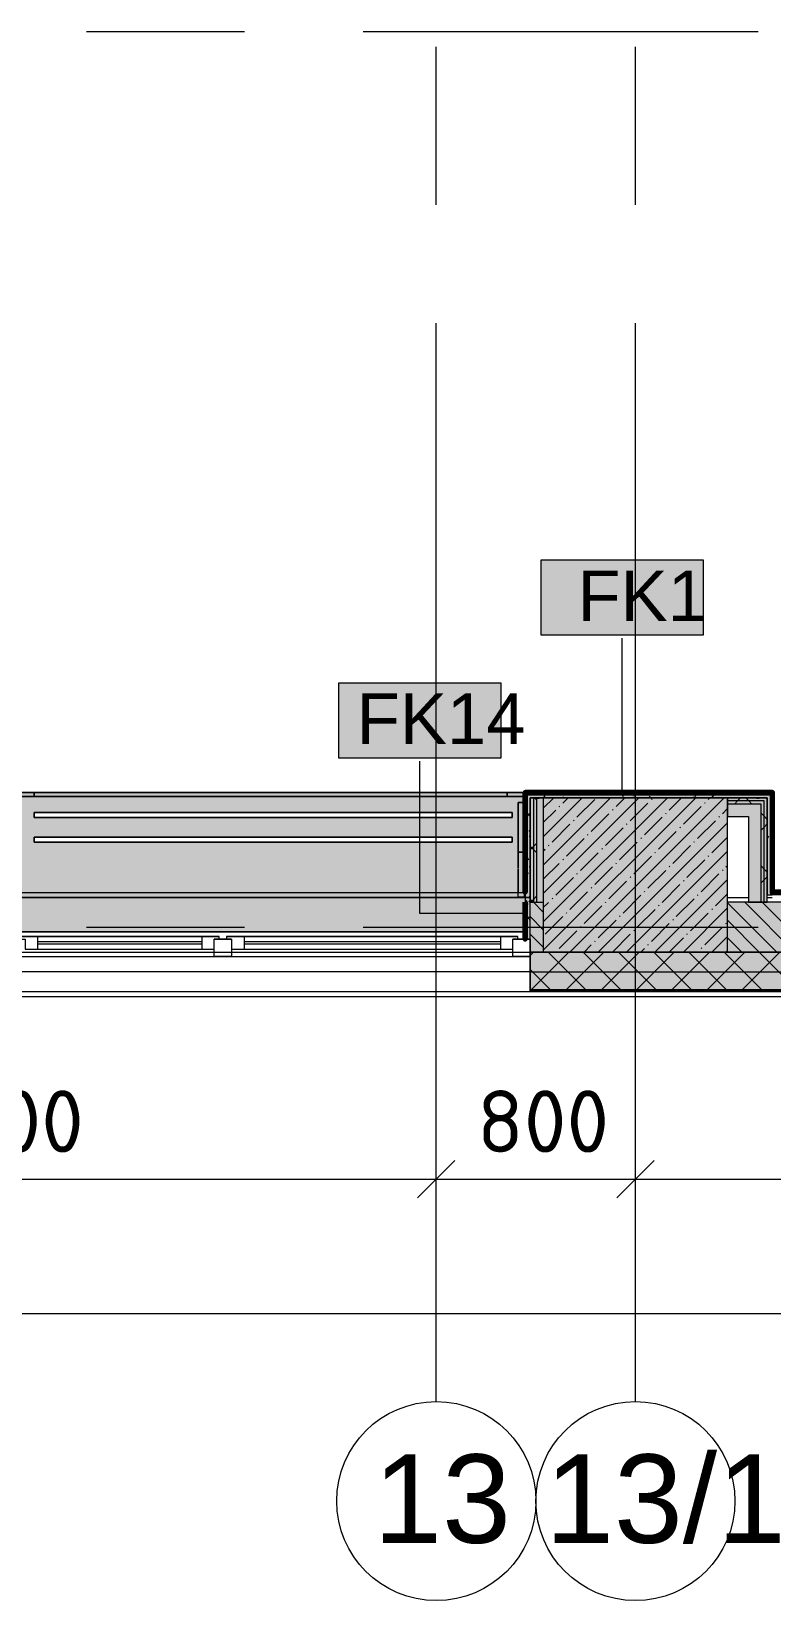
# Model space of a CAD drawing. Header units: millimetres. Extents: x -3817 to 677485, y -22715 to 103890.
# Drawn here: x 40976 to 43951, y -795 to 5511 of the extents above; entities that cross this region are included whole.
import ezdxf

# ---------------------------------------------------------------- set-up
doc = ezdxf.new("R2010")
doc.units = ezdxf.units.MM
doc.layers.add('PDF _Геометрия', color=7, linetype='Continuous', true_color=0x1d1d1d)
doc.layers.add('PDF _Сплошная заливка', color=7, linetype='Continuous', true_color=0xffffff)
doc.layers.add('PDF _Текст', color=7, linetype='Continuous')
doc.styles.add('PDF ArialMT', font='arial.ttf')
doc.styles.add('PDF GOST-Common', font='arial.ttf')
doc.styles.add('PDF ISOCPEUR', font='isocpeur.ttf')

msp = doc.modelspace()

# ---------------------------------------------------------------- hatches: boundary and pattern name
at = {"layer": 'PDF _Сплошная заливка', "true_color": 0xeae6de, "transparency": 33554559}
h = msp.add_hatch(color=254, dxfattribs=at)
h.paths.add_polyline_path([(40908, 1892.3), (42959.8, 1892.3), (42959.8, 2452.3), (40908, 2452.3), (40908, 2146.7)], flags=0)
h.paths.add_polyline_path([(42980.8, 2031.3), (42980.8, 2031.3), (42980.8, 2051.3)], flags=0)
h.paths.add_polyline_path([(40988, 2252.5), (40988, 2272.5), (42908, 2272.5), (42908, 2252.5), (41487.1, 2252.5)], flags=0)
h.paths.add_polyline_path([(40988, 2352.5), (40988, 2372.5), (42908, 2372.5), (42908, 2352.5), (41487.1, 2352.5)], flags=0)
at = {"layer": 'PDF _Сплошная заливка', "transparency": 33554559}
for points in [[(43773.3, 2431.4), (43933.3, 2431.4), (43933.3, 2451.4), (42960.8, 2451.4), (42960.8, 2431.4), (43713.7, 2431.4)], [(42960.8, 2051.3), (42980.8, 2051.3), (42980.8, 2431.4), (42960.8, 2431.4), (42960.8, 2146.7)], [(42980.8, 2011.3), (42993.3, 2011.4), (42993.3, 2431.4), (42980.8, 2431.4), (42980.8, 2146.7)], [(42993.3, 2011.4), (43005.8, 2011.4), (43005.8, 2431.4), (42993.3, 2431.4), (42993.3, 2146.7)], [(43033.3, 1811.3), (43773.3, 1811.3), (43773.3, 2431.4), (43033.3, 2431.4), (43033.3, 2146.7)], [(43933.3, 2418.9), (43933.3, 2431.4), (43773.3, 2431.4), (43773.3, 2418.9), (43920.8, 2418.9)], [(43920.8, 2406.3), (43920.8, 2418.9), (43773.3, 2418.9), (43773.3, 2406.3), (43908.3, 2406.3)], [(43908.3, 2011.3), (43920.8, 2011.3), (43920.8, 2406.3), (43908.3, 2406.3), (43908.3, 2146.7)], [(43933.3, 2041.3), (43953.3, 2041.3), (43953.3, 2451.4), (43933.3, 2451.4), (43933.3, 2146.7)], [(42971.5, 1863.3), (42980.8, 1863.3), (42980.8, 2031.3), (42960.8, 2031.3), (42960.8, 1863.3)]]:
    msp.add_hatch(color=256, dxfattribs=at).paths.add_polyline_path(points)
at = {"layer": 'PDF _Сплошная заливка', "true_color": 0xe7e7e7, "transparency": 33554559}
for points in [[(43005.8, 2011.4), (43033.3, 2011.4), (43033.3, 2431.4), (43005.8, 2431.4), (43005.8, 2146.7)], [(43908.3, 2356.4), (43908.3, 2406.3), (43773.3, 2406.3), (43773.3, 2356.4), (43858.3, 2356.4)], [(43858.3, 2011.3), (43908.3, 2011.3), (43908.3, 2356.4), (43858.3, 2356.4), (43858.3, 2146.7)]]:
    msp.add_hatch(color=254, dxfattribs=at).paths.add_polyline_path(points)
at = {"layer": 'PDF _Сплошная заливка', "transparency": 33554559}
h = msp.add_hatch(color=256, dxfattribs=at)
h.paths.add_polyline_path([(40880.8, 2031.3), (40880.8, 2051.3), (40183.3, 2051.3), (40183.3, 2031.3)], flags=0)
h.paths.add_polyline_path([(39304.3, 2031.3), (39303.3, 2051.3), (39283.3, 2051.3), (39283.3, 2031.3)], flags=0)
h.paths.add_polyline_path([(42980.8, 2031.3), (42980.8, 2051.3), (42960.8, 2051.3), (42960.8, 2031.3), (42971.5, 2031.3)], flags=0)
h = msp.add_hatch(color=256, dxfattribs=at)
h.paths.add_polyline_path([(42980.8, 1811.3), (43033.3, 1811.3), (43033.3, 2011.3), (42980.8, 2011.3)], flags=0)
h.paths.add_polyline_path([(40183.3, 1811.3), (40880.8, 1811.3), (40880.8, 2011.3), (40183.3, 2011.3)], flags=0)
h.paths.add_polyline_path([(44455.9, 1811.3), (44553.3, 1811.3), (44553.3, 2011.3), (43773.3, 2011.3), (43773.3, 1811.3)], flags=0)
h = msp.add_hatch(color=256, dxfattribs=at)
h.paths.add_polyline_path([(74223.3, 1661.3), (75943.3, 1661.3), (75943.3, 1811.3), (74223.3, 1811.3)], flags=0)
h.paths.add_polyline_path([(71803.3, 1661.3), (72523.3, 1661.3), (72523.3, 1811.3), (71803.3, 1811.3)], flags=0)
h.paths.add_polyline_path([(70903.3, 1661.3), (70903.3, 1811.3), (67303.3, 1811.3), (67303.3, 1661.3), (69690.1, 1661.3)], flags=0)
h.paths.add_polyline_path([(61853.3, 1661.3), (61853.3, 1811.3), (61153.3, 1811.3), (61153.3, 1661.3), (61526.1, 1661.3)], flags=0)
h.paths.add_polyline_path([(57403.3, 1661.3), (57403.3, 1811.3), (56653.3, 1811.3), (56653.3, 1661.3), (57153.3, 1661.3)], flags=0)
h.paths.add_polyline_path([(63953.3, 1661.3), (64503.3, 1661.3), (64503.3, 1811.3), (63953.3, 1811.3)], flags=0)
h.paths.add_polyline_path([(60041.7, 1661.3), (60253.3, 1661.3), (60253.3, 1811.3), (59503.3, 1811.3), (59503.3, 1661.3)], flags=0)
h.paths.add_polyline_path([(65653.3, 1661.3), (66403.3, 1661.3), (66403.3, 1811.3), (65403.3, 1811.3), (65403.3, 1661.3)], flags=0)
h.paths.add_polyline_path([(48153.3, 1661.3), (48403.3, 1661.3), (48403.3, 1811.3), (47653.3, 1811.3), (47653.3, 1661.3)], flags=0)
h.paths.add_polyline_path([(49303.3, 1661.3), (50014.8, 1661.3), (50014.8, 1811.3), (49303.3, 1811.3)], flags=0)
h.paths.add_polyline_path([(52619.9, 1661.3), (53553.3, 1661.3), (53553.3, 1811.3), (52114.8, 1811.3), (52114.8, 1661.3)], flags=0)
h.paths.add_polyline_path([(44455.9, 1661.3), (44553.3, 1661.3), (44553.3, 1811.3), (42980.8, 1811.3), (42980.8, 1661.3), (43773.3, 1661.3)], flags=0)
h.paths.add_polyline_path([(40183.3, 1661.3), (40880.8, 1661.3), (40880.8, 1811.3), (40183.3, 1811.3)], flags=0)
h.paths.add_polyline_path([(39283.3, 1661.3), (39283.3, 1811.3), (38985.9, 1811.3), (38985.9, 1661.3)], flags=0)

# ---------------------------------------------------------------- linework, layer by layer
at = {"layer": 'PDF _Геометрия', "color": 253, "lineweight": 9, "true_color": 0xaaaaaa}
for points in [[(41197.6, 5511.3), (41832.6, 5511.3)], [(42308.8, 5511.3), (43896.3, 5511.3)], [(42603.3, 4814.8), (42603.3, 5449.8)], [(43403.3, 4814.8), (43403.3, 5449.8)], [(42603.3, 5.1), (42603.3, 2505.1), (42603.3, 4338.5)], [(43403.3, 5.1), (43403.3, 2505.1), (43403.3, 4338.5)], [(41197.6, 1911.3), (41832.6, 1911.3)], [(42308.8, 1911.3), (43896.3, 1911.3)], [(41000.8, 1853.4), (41660.8, 1853.4)], [(41660.8, 1843.3), (41000.8, 1843.3)], [(41780.8, 1863.3), (41710.8, 1863.3)], [(41830.8, 1853.4), (42860.8, 1853.4)], [(42860.8, 1843.3), (41830.8, 1843.3)], [(42980.8, 1863.3), (42910.8, 1863.3)], [(40880.8, 1793.4), (42980.8, 1793.4)]]:
    msp.add_lwpolyline(points, dxfattribs=at)
at = {"layer": 'PDF _Геометрия', "color": 7, "lineweight": 9}
for points in [[(43676.5, 3386.5), (43023.4, 3386.5), (43023.4, 3086.5), (43676.5, 3086.5)], [(42863.7, 2892.4), (42210.6, 2892.4), (42210.6, 2592.4), (42863.7, 2592.4)], [(43773.3, 2431.4), (43033.3, 2431.4), (43033.3, 1811.3), (43773.3, 1811.3)], [(44553.3, 1811.3), (42980.8, 1811.3)]]:
    msp.add_lwpolyline(points, close=True, dxfattribs=at)
for points in [[(43350, 2451.8), (43350, 3072.6)], [(42951.5, 1966.4), (42537.1, 1966.4), (42537.1, 2578.5)], [(42993.3, 2431.4), (42993.3, 2011.4)], [(43005.8, 2431.4), (43005.8, 2011.4)], [(43920.8, 2011.3), (43920.8, 2356.4), (43920.8, 2406.3), (43920.8, 2418.9), (43773.3, 2418.9)], [(43908.3, 2011.3), (43908.3, 2356.4), (43908.3, 2406.3), (43773.3, 2406.3)], [(42980.8, 1732.3), (44553.3, 1732.3)], [(42980.8, 1661.3), (44553.3, 1661.3)], [(42980.8, 1658.4), (44553.3, 1658.4)], [(38553.3, 1018.2), (38553.3, 898.2), (39003.3, 898.2), (42603.3, 898.2), (43403.3, 898.2), (47903.3, 898.2), (48703.3, 898.2), (52403.3, 898.2), (54703.3, 898.2), (56903.3, 898.2), (60703.3, 898.2), (61403.3, 898.2), (65903.3, 898.2), (66703.3, 898.2), (70803.3, 898.2), (72203.3, 898.2), (75103.3, 898.2), (75803.3, 898.2), (80903.3, 898.2), (84803.3, 898.2), (85103.3, 898.2), (85103.3, 1018.2)], [(42603.3, 704.3), (42603.3, 898.2), (42603.3, 1018.2)], [(43403.3, 704.3), (43403.3, 898.2), (43403.3, 1018.2)], [(38433.3, 359.3), (84923.3, 359.3)]]:
    msp.add_lwpolyline(points, dxfattribs=at)
at = {"layer": 'PDF _Геометрия', "color": 8, "lineweight": 9, "true_color": 0x808080}
for points in [[(40908, 2452.3), (42960.8, 2452.3), (40908, 2452.3), (40908, 1892.3), (42959.8, 1892.3), (40908, 1892.3), (40908, 2052.7)], [(40908, 2452.3), (42960.8, 2452.3), (40908, 2452.3)], [(40988, 2452.3), (42888, 2452.3), (40988, 2452.3)]]:
    msp.add_lwpolyline(points, dxfattribs=at)
at = {"layer": 'PDF _Геометрия', "color": 253, "lineweight": 9, "true_color": 0xaba79f}
for points in [[(42959.8, 2436.3), (40915.1, 2436.3)], [(42931.9, 2146.7), (42931.9, 2412.4), (42931.9, 2212.3), (42931.9, 2412.4)], [(42955.9, 2412.4), (42931.9, 2412.4)], [(42955.9, 2412.4), (42931.9, 2412.4)]]:
    msp.add_lwpolyline(points, close=True, dxfattribs=at)
at = {"layer": 'PDF _Геометрия', "color": 254, "lineweight": 9, "true_color": 0xd5d3cf}
msp.add_lwpolyline([(40988, 2452.3), (40988, 2436.3), (40988, 2452.3)], dxfattribs=at)
at = {"layer": 'PDF _Геометрия', "color": 253, "lineweight": 9, "true_color": 0xaba79f}
for points in [[(42888, 2436.3), (40988, 2436.3), (42888, 2436.3)], [(42955.9, 2051.3), (42955.9, 2412.3), (42955.9, 2212.3), (42955.9, 2412.3), (42955.9, 2032.4), (42931.9, 2032.4), (42931.9, 2144.9), (42931.9, 2051.3)]]:
    msp.add_lwpolyline(points, dxfattribs=at)
at = {"layer": 'PDF _Геометрия', "color": 254, "lineweight": 9, "true_color": 0xd5d3cf}
for points in [[(42888, 2452.3), (42888, 2436.3)], [(42955.9, 2212.3), (42931.9, 2212.3)]]:
    msp.add_lwpolyline(points, close=True, dxfattribs=at)
at = {"layer": 'PDF _Геометрия', "color": 231, "lineweight": 70, "true_color": 0xff80c0}
msp.add_lwpolyline([(43954.3, 2052.4), (43954.3, 2451.4), (43954.3, 2452.4), (42960.8, 2452.4), (42959.8, 2452.4), (42959.8, 2052.4), (42960.8, 2052.4), (42960.8, 2451.4), (43953.3, 2451.4), (43953.3, 2051.3), (43954.3, 2051.3), (44553.3, 2051.3), (44553.3, 2052.4)], close=True, dxfattribs=at)
at = {"layer": 'PDF _Геометрия', "color": 9, "lineweight": 9, "true_color": 0xc0c0c0}
for points in [[(42960.8, 2051.3), (42960.8, 2031.3), (42980.8, 2031.3), (42980.8, 2051.3), (42980.8, 2431.4), (43933.3, 2431.4), (43933.3, 2041.3), (43953.3, 2041.3), (43953.3, 2451.4), (43933.3, 2451.4), (42960.8, 2451.4), (42960.8, 2431.4), (42960.8, 2051.3)], [(43055.8, 2431.4), (42980.8, 2431.4), (42980.8, 2011.3), (43033.3, 2011.4)], [(43773.3, 2031.3), (43858.3, 2031.3)], [(43933.3, 2031.3), (43952.3, 2031.3)], [(38985.9, 1653.3), (39283.3, 1653.3), (39283.3, 1811.3), (40183.3, 1811.3), (40183.3, 2011.3), (40880.8, 2011.3), (40880.8, 1811.3), (42980.8, 1811.3)], [(39283.3, 2011.3), (39283.3, 1811.3), (39283.3, 1653.3), (40183.3, 1653.3), (40183.3, 1811.3), (40183.3, 1653.3), (40880.8, 1653.3), (40880.8, 1811.3), (42980.8, 1811.3), (42980.8, 1653.3), (44553.3, 1653.3), (44553.3, 1811.3), (47653.3, 1811.3)], [(40880.8, 1811.3), (40880.8, 1653.3), (42980.8, 1653.3), (42980.8, 1811.3), (42980.8, 2011.3), (43033.3, 2011.3)], [(44553.3, 1811.3), (44553.3, 2011.3), (43773.3, 2011.3)], [(66403.3, 1863.3), (66403.3, 1811.3), (66403.3, 1653.3), (67303.3, 1653.3), (67303.3, 1811.3), (67303.3, 1653.3), (70903.3, 1653.3), (70903.3, 1811.3), (70903.3, 1653.3), (71803.3, 1653.3), (71803.3, 1811.3), (71803.3, 1653.3), (72523.3, 1653.3), (72523.3, 1811.3), (72523.3, 1631.4), (38518.4, 1631.4)]]:
    msp.add_lwpolyline(points, dxfattribs=at)
at = {"layer": 'PDF _Геометрия', "color": 253, "lineweight": 9, "true_color": 0x9b9b9b}
for points in [[(42962.8, 2417.6), (42960.8, 2414)], [(43000.1, 2441.9), (42995.1, 2450.6)], [(43006.7, 2429.5), (43016.8, 2429.5)], [(43017.5, 2451.4), (43014.7, 2446.5)], [(43041.4, 2431.4), (43036.7, 2439.5)], [(43114.1, 2435.9), (43111.5, 2431.4)], [(43177.8, 2438.9), (43172.8, 2447.6)], [(43182.2, 2431.8), (43181.9, 2431.4)], [(43355.5, 2435.9), (43350.5, 2444.6)], [(43393.3, 2431.4), (43392.1, 2433.5)], [(43401.5, 2445.9), (43396.5, 2437.2)], [(43439.8, 2451.4), (43438.1, 2448.4)], [(43463.7, 2431.4), (43460.1, 2437.6)], [(43605.6, 2433.7), (43604.3, 2431.4)], [(43639.7, 2431.4), (43637.8, 2434.6)], [(43647.2, 2444.8), (43642.2, 2436.1)], [(43715.3, 2440.7), (43710.2, 2432)], [(43737.3, 2445.2), (43733.7, 2451.4)], [(43815.7, 2431.4), (43815.5, 2431.6)], [(43862.2, 2451.4), (43861.6, 2450.3)], [(43890.6, 2429.5), (43900.7, 2429.5)], [(42977.8, 2358.6), (42972.7, 2367.3)], [(42976.2, 2368.6), (42980.8, 2368.6)], [(42976.2, 2277.1), (42980.8, 2277.1)], [(42980.8, 2292.5), (42976.8, 2299.3)], [(42980.8, 2326.8), (42980.1, 2325.6)], [(43937.6, 2277.2), (43933.3, 2269.7)], [(43949.6, 2321.4), (43944.5, 2330.1)], [(42961.7, 2171.9), (42960.8, 2170.2)], [(42963.6, 2139.3), (42960.8, 2144.3)], [(42974.8, 2180.9), (42969.8, 2189.6)], [(42976.2, 2155.2), (42980.8, 2155.2)], [(42972.9, 2130.3), (42967.9, 2121.5)], [(43935.4, 2102), (43933.3, 2105.8)], [(42967.7, 2071.3), (42962.7, 2080)], [(42980, 2020.6), (42974.9, 2011.9)], [(42980.8, 2033.3), (42976.2, 2033.3), (42980.8, 2033.3)], [(42971.8, 2003.2), (42966.8, 2011.9)], [(42975.9, 1952.6), (42970.9, 1943.8)], [(42976.2, 1941.8), (42980.8, 1941.8)]]:
    msp.add_lwpolyline(points, dxfattribs=at)
at = {"layer": 'PDF _Геометрия', "lineweight": 9}
for points in [[(43005.8, 2423.8), (42998.2, 2431.4)], [(43033.3, 2389.1), (43075.5, 2431.4)], [(43033.3, 2275), (43189.6, 2431.4)], [(43033.3, 2161), (43303.6, 2431.4)], [(43033.3, 2046.9), (43417.7, 2431.4)], [(43033.3, 1932.9), (43531.7, 2431.4)], [(43033.3, 1818.8), (43645.8, 2431.4)], [(43097.3, 2396.1), (43099.6, 2398.4)], [(43111.5, 2410.3), (43132.6, 2431.4)], [(43139.8, 1811.3), (43759.8, 2431.4)], [(43168.5, 2353.3), (43239.8, 2424.6)], [(43325.4, 2396.1), (43360.7, 2431.4)], [(43382.4, 2339), (43453.7, 2410.3)], [(43467.9, 2424.6), (43470.3, 2426.9)], [(43539.2, 2381.8), (43588.8, 2431.4)], [(43681.8, 2410.3), (43684.1, 2412.7)], [(43696, 2424.6), (43702.8, 2431.4)], [(43801.1, 2406.3), (43813.6, 2418.9), (43826.1, 2431.4)], [(43871.7, 2406.3), (43859.2, 2418.9), (43846.7, 2431.4)], [(43033.3, 2332.1), (43083, 2381.8)], [(43154.3, 2339), (43156.7, 2341.4)], [(43225.6, 2296.3), (43296.9, 2367.5)], [(43311.1, 2381.8), (43313.5, 2384.2)], [(43439.4, 2282), (43510.7, 2353.3)], [(43525, 2367.5), (43527.3, 2369.9)], [(43596.2, 2324.8), (43667.5, 2396.1)], [(43653.3, 2267.8), (43724.5, 2339)], [(43738.8, 2353.3), (43741.2, 2355.7)], [(43753.1, 2367.5), (43773.3, 2387.8)], [(43933.3, 2344.8), (43920.8, 2357.3), (43908.3, 2369.8)], [(43068.8, 2253.5), (43140, 2324.8)], [(43211.3, 2282), (43213.7, 2284.4)], [(43253.9, 1811.3), (43773.3, 2330.7)], [(43282.6, 2239.2), (43353.9, 2310.5)], [(43368.1, 2324.8), (43370.5, 2327.1)], [(43496.4, 2225), (43567.7, 2296.3)], [(43582, 2310.5), (43584.4, 2312.9)], [(43710.3, 2210.7), (43773.3, 2273.7)], [(43908.3, 2301.4), (43920.8, 2313.9), (43933.3, 2326.4)], [(42980.8, 2222.5), (42993.3, 2235), (43005.8, 2247.5)], [(43005.8, 2211.6), (42993.3, 2224.1), (42980.8, 2236.6)], [(43033.3, 2218), (43040.2, 2225)], [(43054.5, 2239.2), (43056.9, 2241.6)], [(43125.8, 2196.5), (43197.1, 2267.8)], [(43182.8, 2139.4), (43254.1, 2210.7)], [(43268.3, 2225), (43270.7, 2227.4)], [(43339.6, 2182.2), (43410.9, 2253.5)], [(43367.9, 1811.3), (43773.3, 2216.7)], [(43425.2, 2267.8), (43427.5, 2270.1)], [(43482.2, 2210.7), (43484.6, 2213.1)], [(43553.5, 2168), (43624.7, 2239.2)], [(43639, 2253.5), (43641.4, 2255.9)], [(43033.3, 2104), (43097.3, 2168)], [(43111.5, 2182.2), (43113.9, 2184.6)], [(43239.8, 2082.4), (43311.1, 2153.7)], [(43325.4, 2168), (43327.7, 2170.3)], [(43396.6, 2125.2), (43467.9, 2196.5)], [(43539.2, 2153.7), (43541.6, 2156.1)], [(43610.5, 2110.9), (43681.8, 2182.2)], [(43696, 2196.5), (43698.4, 2198.8)], [(43767.3, 2153.7), (43773.3, 2159.7)], [(43933.3, 2132.7), (43920.8, 2145.2), (43908.3, 2157.7)], [(43083, 2039.7), (43154.3, 2110.9)], [(43168.5, 2125.2), (43170.9, 2127.6)], [(43296.9, 2025.4), (43368.1, 2096.7)], [(43382.4, 2110.9), (43384.8, 2113.3)], [(43453.7, 2068.2), (43525, 2139.4)], [(43482, 1811.3), (43773.3, 2102.6)], [(43510.7, 2011.1), (43582, 2082.4)], [(43596.2, 2096.7), (43598.6, 2099.1)], [(43667.5, 2053.9), (43738.8, 2125.2)], [(43753.1, 2139.4), (43755.4, 2141.8)], [(43908.3, 2089.3), (43920.8, 2101.8), (43933.3, 2114.3)], [(42993.9, 2011.4), (42993.3, 2012), (42980.8, 2024.5)], [(42981.8, 2011.3), (42993.3, 2022.9), (43005.8, 2035.4)], [(43068.8, 2025.4), (43071.1, 2027.8)], [(43140, 1982.6), (43211.3, 2053.9)], [(43225.6, 2068.2), (43227.9, 2070.5)], [(43353.9, 1968.4), (43425.2, 2039.7)], [(43439.4, 2053.9), (43441.8, 2056.3)], [(43567.7, 1954.1), (43639, 2025.4)], [(43653.3, 2039.7), (43655.6, 2042)], [(43724.5, 1996.9), (43773.3, 2045.6)], [(43033.3, 1972), (42993.9, 2011.3)], [(43033.3, 1989.9), (43054.5, 2011.1)], [(43125.8, 1968.4), (43128.2, 1970.7)], [(43197.1, 1925.6), (43268.3, 1996.9)], [(43282.6, 2011.1), (43285, 2013.5)], [(43339.6, 1954.1), (43342, 1956.5)], [(43410.9, 1911.3), (43482.2, 1982.6)], [(43496.4, 1996.9), (43498.8, 1999.3)], [(43596, 1811.3), (43773.3, 1988.6)], [(43624.7, 1897.1), (43696, 1968.4)], [(43710.3, 1982.6), (43712.7, 1985)], [(43971.8, 1811.3), (43773.3, 2009.8)], [(44192.5, 1661.3), (44042.5, 1811.3), (43842.5, 2011.3)], [(44113.2, 1811.3), (43913.2, 2011.3)], [(43033.3, 1901.3), (42980.8, 1953.8)], [(43040.2, 1882.8), (43111.5, 1954.1)], [(43097.3, 1825.8), (43168.5, 1897.1)], [(43182.8, 1911.3), (43185.2, 1913.7)], [(43254.1, 1868.6), (43325.4, 1939.9)], [(43396.6, 1897.1), (43399, 1899.5)], [(43467.9, 1854.3), (43539.2, 1925.6)], [(43553.5, 1939.9), (43555.8, 1942.2)], [(43681.8, 1840.1), (43753.1, 1911.3)], [(43767.3, 1925.6), (43769.7, 1928)], [(44051, 1661.3), (43901, 1811.3), (43773.3, 1939.1)], [(43033.3, 1830.6), (42980.8, 1883.1)], [(43196.9, 1811.3), (43225.6, 1840.1)], [(43239.8, 1854.3), (43242.2, 1856.7)], [(43311.1, 1811.6), (43382.4, 1882.8)], [(43453.7, 1840.1), (43456, 1842.4)], [(43539, 1811.3), (43596.2, 1868.6)], [(43610.5, 1882.8), (43612.9, 1885.2)], [(43710.1, 1811.3), (43773.3, 1874.5)], [(43830.3, 1811.3), (43773.3, 1868.4)], [(42981.8, 1811.3), (42980.8, 1812.3)], [(42980.8, 1798.2), (42993.9, 1811.3)], [(42985.4, 1661.3), (43135.4, 1811.3)], [(43202.5, 1661.3), (43052.5, 1811.3)], [(43083, 1811.6), (43085.4, 1813.9)], [(43126.8, 1661.3), (43276.8, 1811.3)], [(43343.9, 1661.3), (43193.9, 1811.3)], [(43268.2, 1661.3), (43418.2, 1811.3)], [(43485.4, 1661.3), (43335.4, 1811.3)], [(43409.6, 1661.3), (43559.6, 1811.3)], [(43425, 1811.3), (43439.4, 1825.8)], [(43626.8, 1661.3), (43476.8, 1811.3)], [(43551, 1661.3), (43701, 1811.3)], [(43768.2, 1661.3), (43618.2, 1811.3)], [(43653.1, 1811.3), (43653.3, 1811.6)], [(43667.5, 1825.8), (43669.9, 1828.2)], [(43692.5, 1661.3), (43842.5, 1811.3)], [(43909.6, 1661.3), (43759.6, 1811.3)], [(43767.1, 1811.3), (43773.3, 1817.5)], [(43833.9, 1661.3), (43983.9, 1811.3)], [(43061.1, 1661.3), (42980.8, 1741.6)]]:
    msp.add_lwpolyline(points, dxfattribs=at)
at = {"layer": 'PDF _Геометрия', "color": 9, "lineweight": 9, "true_color": 0xc0c0c0}
for points in [[(43933.3, 2356.4), (43933.3, 2418.9), (43933.3, 2431.4), (43773.3, 2431.4), (43773.3, 2356.4), (43858.3, 2356.4), (43858.3, 2011.3), (43933.3, 2011.3)], [(42960.8, 2031.3), (42960.8, 1863.3), (42980.8, 1863.3), (42980.8, 2031.3)]]:
    msp.add_lwpolyline(points, close=True, dxfattribs=at)
at = {"layer": 'PDF _Геометрия', "color": 8, "lineweight": 9, "true_color": 0x808080}
for points in [[(40988, 2352.5), (40988, 2372.5), (42908, 2372.5), (42908, 2352.5)], [(40988, 2352.5), (42908, 2352.5), (42908, 2372.5), (40988, 2372.5)], [(40988, 2252.5), (40988, 2272.5), (42908, 2272.5), (42908, 2252.5)], [(40988, 2252.5), (42908, 2252.5), (42908, 2272.5), (40988, 2272.5)]]:
    msp.add_lwpolyline(points, close=True, dxfattribs=at)
at = {"layer": 'PDF _Геометрия', "color": 9, "lineweight": 9, "true_color": 0xcbc7bf}
msp.add_lwpolyline([(40908, 2051.3), (42960.8, 2051.3), (42960.8, 2031.3), (40908, 2031.3), (42960.8, 2031.3)], dxfattribs=at)
at = {"layer": 'PDF _Геометрия', "color": 7, "lineweight": 70, "true_color": 0xffd2ff}
msp.add_lwpolyline([(42959.8, 2011.3), (42959.8, 1863.3), (42960.8, 1863.3), (42960.8, 2011.3)], close=True, dxfattribs=at)
at = {"layer": 'PDF _Геометрия', "color": 253, "lineweight": 13, "true_color": 0xaaaaaa}
for points in [[(41730.8, 1873.4), (40930.8, 1873.4), (40930.8, 1863.3), (40950.8, 1863.3), (40950.8, 1823.3), (41710.8, 1823.3), (41710.8, 1863.3), (41730.8, 1863.3)], [(41710.8, 1793.4), (41710.8, 1863.3), (41780.8, 1863.3), (41780.8, 1793.4)], [(42930.8, 1873.4), (41760.8, 1873.4), (41760.8, 1863.3), (41780.8, 1863.3), (41780.8, 1823.3), (42910.8, 1823.3), (42910.8, 1863.3), (42930.8, 1863.3)], [(42910.8, 1793.4), (42910.8, 1863.3), (42980.8, 1863.3), (42980.8, 1793.4)]]:
    msp.add_lwpolyline(points, close=True, dxfattribs=at)
for points in [[(40930.8, 1873.4), (41730.8, 1873.4)], [(41000.8, 1873.4), (41000.8, 1823.3)], [(41660.8, 1873.4), (41660.8, 1823.3)], [(41760.8, 1873.4), (42930.8, 1873.4)], [(41830.8, 1873.4), (41830.8, 1823.3)], [(42860.8, 1873.4), (42860.8, 1823.3)]]:
    msp.add_lwpolyline(points, dxfattribs=at)
at = {"layer": 'PDF _Геометрия', "color": 116, "lineweight": 13, "true_color": 0x008040}
msp.add_lwpolyline([(42980.8, 1732.3), (40880.8, 1732.3)], dxfattribs=at)
at = {"layer": 'PDF _Геометрия', "color": 7, "lineweight": 20}
for points in [[(42678.3, 973.2), (42603.3, 898.2), (42528.3, 823.2)], [(43478.3, 973.2), (43403.3, 898.2), (43328.3, 823.2)]]:
    msp.add_lwpolyline(points, dxfattribs=at)
at = {"layer": 'PDF _Геометрия', "color": 253, "lineweight": 9, "true_color": 0xaaaaaa}
for centre in [(42603.3, -394.9), (43403.3, -394.9)]:
    msp.add_circle(centre, 400, dxfattribs=at)
at = {"layer": 'PDF _Геометрия', "color": 253, "lineweight": 20, "true_color": 0xaaaaaa}
for centre in [(42603.3, -394.9), (43403.3, -394.9)]:
    msp.add_circle(centre, 400, dxfattribs=at)
at = {"layer": 'PDF _Сплошная заливка', "lineweight": 9, "transparency": 33554559}
for points in [[(43676.5, 3386.5), (43023.4, 3386.5), (43676.5, 3086.5), (43023.4, 3086.5)], [(42863.7, 2892.4), (42210.6, 2892.4), (42863.7, 2592.4), (42210.6, 2592.4)]]:
    msp.add_solid(points, dxfattribs=at)
at = {"layer": 'PDF _Сплошная заливка', "lineweight": 35, "transparency": 33554559}
msp.add_solid([(43933.3, 2011.3), (43933.3, 2418.9), (43920.8, 2011.3), (43920.8, 2418.9)], dxfattribs=at)
at = {"layer": 'PDF _Сплошная заливка', "color": 254, "lineweight": 35, "true_color": 0xffb9dc, "transparency": 33554559}
msp.add_solid([(42959.8, 2052.4), (42960.8, 2052.4), (42959.8, 2146.7)], dxfattribs=at)
at = {"layer": 'PDF _Сплошная заливка', "color": 7, "lineweight": 35, "true_color": 0xffd2ff, "transparency": 33554559}
msp.add_solid([(42959.8, 1863.3), (42960.8, 1863.3), (42959.8, 2011.3)], dxfattribs=at)

# ---------------------------------------------------------------- texts
at = {"layer": 'PDF _Текст', "attachment_point": 4}
for s, insert, char_height, style in [('FK1', (43170.5, 3243.1), 203.2, 'PDF GOST-Common'), ('FK14', (42283.4, 2749), 203.2, 'PDF GOST-Common'), ('3600', (40487.2, 1131), 250.11, 'PDF ISOCPEUR'), ('800', (42766.2, 1131), 250.11, 'PDF ISOCPEUR')]:
    msp.add_mtext(s, dxfattribs=dict(at, insert=insert, char_height=char_height, style=style))
at = {"layer": 'PDF _Текст', "color": 9, "true_color": 0xbebebe, "insert": (42350.6, -387.7), "char_height": 355.6, "attachment_point": 4, "style": 'PDF ArialMT'}
msp.add_mtext('13 13/1', dxfattribs=at)

doc.saveas('drawing.dxf')
